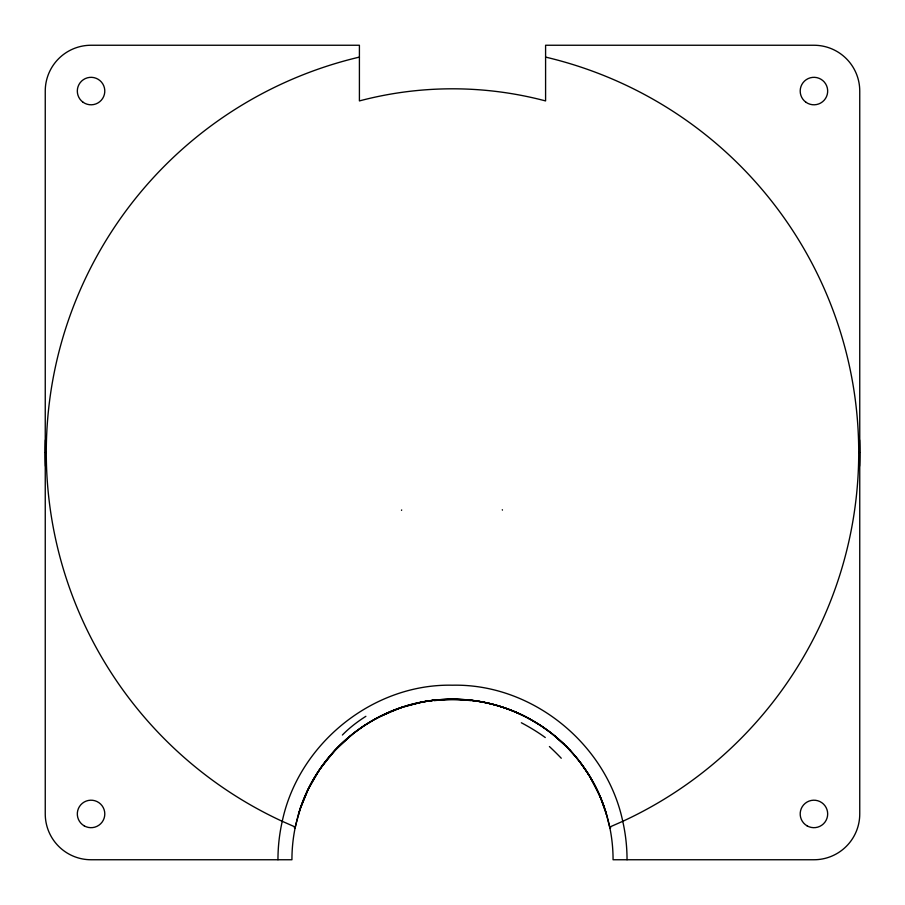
<?xml version="1.0" encoding="UTF-8"?>
<svg xmlns="http://www.w3.org/2000/svg" width="905" height="905" viewBox="0 0 905 905"><rect width="100%" height="100%" fill="white"/><g stroke="black" fill="none" stroke-linecap="round" stroke-linejoin="round"><path stroke-width="1.36" d="M609.11 824.251L609.71 827.057A160.57 160.57 0 0 1 613.07 859.75L813.946 859.75A45.804 45.804 0 0 0 859.75 813.946L859.75 91.054A45.804 45.804 0 0 0 813.946 45.25L545.591 45.25L545.591 100.93A363.697 363.697 0 0 0 359.409 100.919L359.409 45.25L91.054 45.25A45.804 45.804 0 0 0 45.25 91.054L45.25 813.946A45.804 45.804 0 0 0 91.054 859.75L291.93 859.75A160.57 160.57 0 0 1 295.29 827.057L295.89 824.251M296.003 823.81L300.596 807.701L307.383 791.027M297.734 816.943L295.075 828.098L294.261 827.747M297.926 816.253C314.465 754.827 370.631 706.715 434.027 700.244M300.426 808.188L308.085 789.522L319.058 770.427M307.519 790.732C317.406 769.827 331.954 751.184 349.715 736.376M320.438 768.413L334.952 750.358L352.916 733.774M353.798 733.095L364.048 725.731L376.74 718.174M374.455 719.418L391.265 711.33L403.121 706.963M380.168 716.398L400.406 707.88L418.811 702.8M609.71 827.057L622.753 821.31A406.209 406.209 0 0 0 545.591 57.094M610.739 827.747L609.925 828.098L605.818 812M407.261 705.696L423.461 701.85M420.067 702.506C455.238 695.244 492.795 700.142 524.843 716.387M424.569 701.635L433.642 700.289M45.25 452.5L46.121 452.5M858.879 452.5L859.75 452.5M466.731 699.814L480.431 701.635M470.973 700.244C507.06 704.362 541.541 721.149 566.949 747.123M481.539 701.85L484.865 702.484M486.189 702.8C501.687 706.138 516.653 711.783 530.545 719.418M295.29 827.057L282.247 821.31A406.209 406.209 0 0 1 359.409 57.094M528.26 718.174L540.952 725.72L551.202 733.095M552.084 733.774L563.939 744.136M554.561 735.765L566.349 746.512M566.044 746.206C582.254 762.372 594.89 782.067 602.9 803.504M567.243 747.428C583.227 763.73 595.671 783.481 603.42 804.952M569.29 749.555L570.693 751.059M580.863 763.254L588.623 774.578M589.528 776.004L599.97 796.185L607.074 816.253M603.239 804.421L604.178 807.079M603.511 805.201L605.66 811.502M604.144 806.943L604.427 807.78M607.266 816.943L608.997 823.81M606.52 814.342L606.531 814.376A160.57 160.57 0 0 0 298.469 814.376M502.456 510.103A391.831 4.536 67.4 0 1 502.298 509.73M401.673 509.945A391.888 3.824 -68.2 0 1 401.503 510.352M277.959 859.75A174.541 174.541 0 0 1 282.247 821.31C298.571 743.831 372.803 683.456 452.5 685.209C532.197 683.456 606.429 743.831 622.753 821.31A174.541 174.541 0 0 1 627.041 859.75M434.151 700.662A100.67 62.434 -0.1 0 1 470.86 700.628M859.558 439.887A407.25 407.25 0 0 1 859.524 466.233M45.476 466.233A407.25 407.25 0 0 1 45.442 439.887M521.348 722.756A171.724 73.825 10.3 0 1 545.274 737.53M342.384 735.03A171.758 84.403 -5.4 0 1 365.88 716.308M549.414 746.546A268.084 73.95 25.7 0 1 561.27 758.243M438.337 700.074A97.084 58.452 0 0 1 466.675 700.063M83.147 102.299A13.745 13.745 0 0 0 104.742 92.299A13.745 13.745 0 0 0 85.285 78.588A13.745 13.745 0 0 0 83.147 102.299M84.188 825.846A13.745 13.745 0 0 0 104.799 813.946A13.745 13.745 0 0 0 84.188 802.034A13.745 13.745 0 0 0 84.188 825.846M807.068 825.846A13.745 13.745 0 0 0 827.679 813.946A13.745 13.745 0 0 0 807.068 802.034A13.745 13.745 0 0 0 807.068 825.846M806.027 102.299A13.745 13.745 0 0 0 827.623 92.299A13.745 13.745 0 0 0 808.165 78.588A13.745 13.745 0 0 0 806.027 102.299"/></g></svg>
